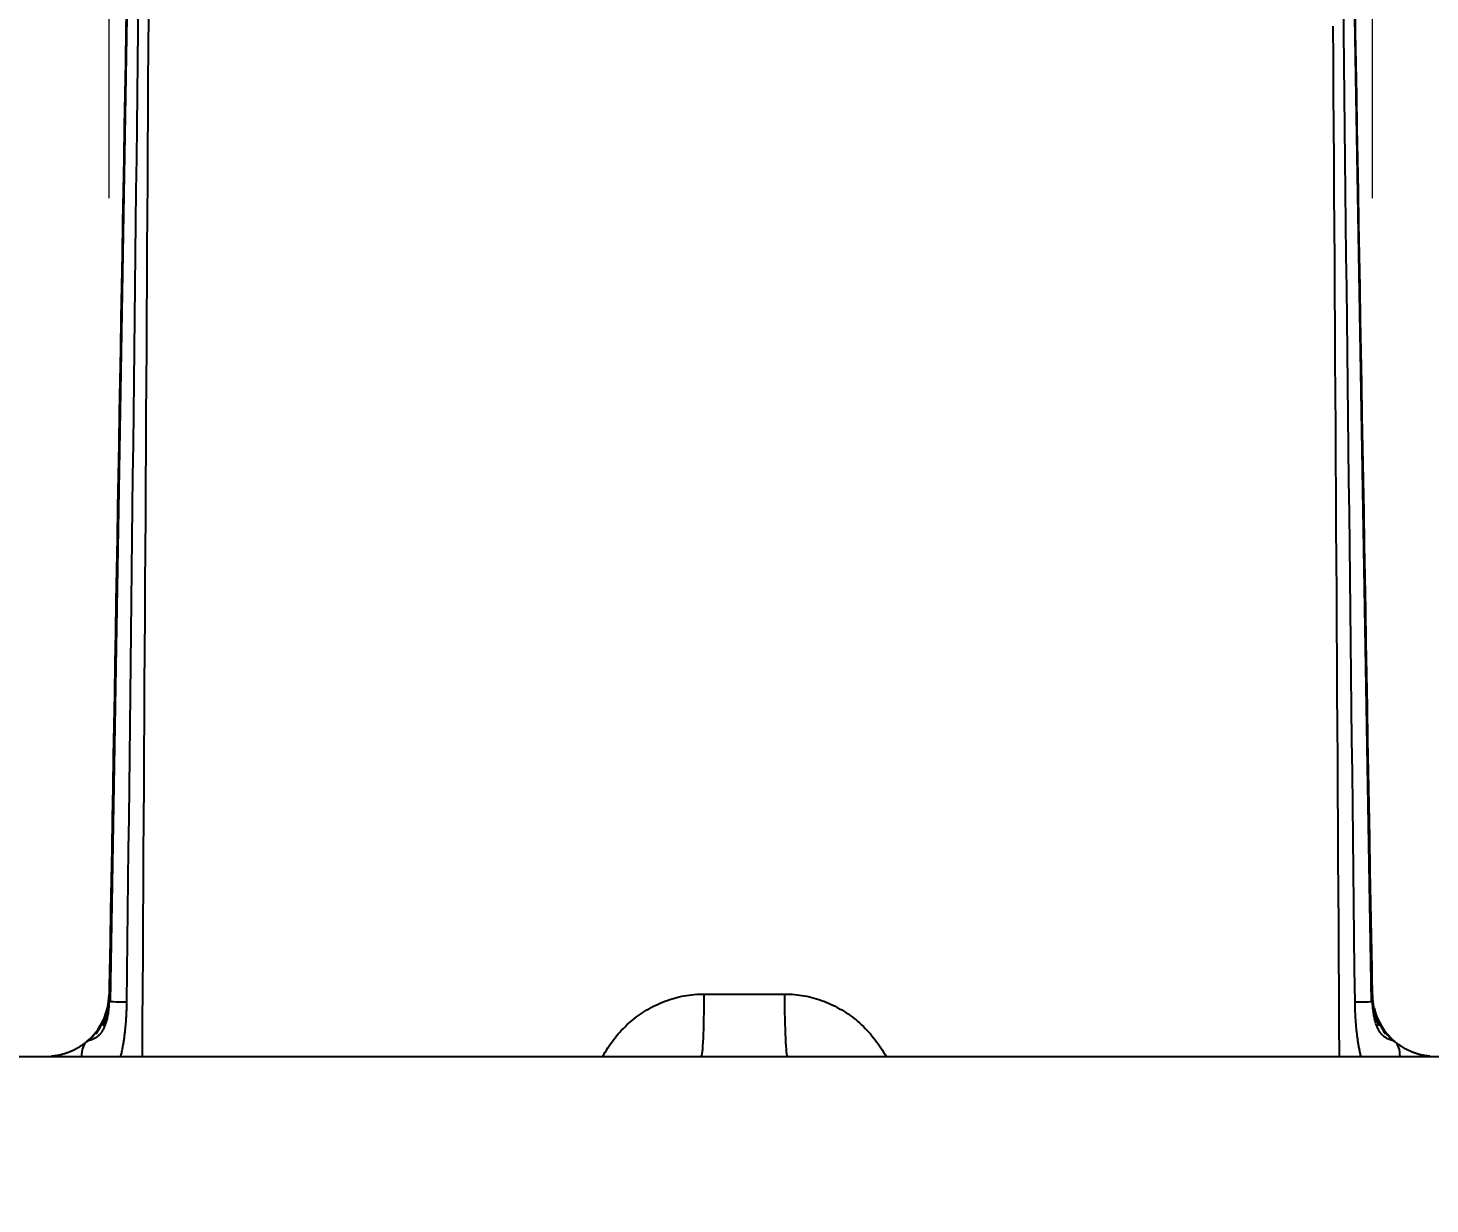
# Model space of a CAD drawing. Extents: x 0 to 395, y 0 to 289.
# Drawn here: x 111.27 to 117.93, y 181.16 to 186.75 of the extents above; entities that cross this region are included whole.
import ezdxf

# ---------------------------------------------------------------- set-up
doc = ezdxf.new("R2010")
doc.units = 0
doc.header["$LTSCALE"] = 10
doc.header["$MEASUREMENT"] = 0
doc.header["$PDMODE"] = 3
doc.header["$PDSIZE"] = -10
doc.layers.get('0').update_dxf_attribs({"linetype": 'CONTINUOUS'})
doc.layers.get('DEFPOINTS').update_dxf_attribs({"linetype": 'CONTINUOUS'})
doc.layers.add('1', color=7, linetype='CONTINUOUS')
doc.styles.add('Daelim Dimension', font='')
doc.styles.get('Daelim Dimension').set_extended_font_data('나눔고딕')
doc.dimstyles.new('DEFAULT', dxfattribs={"dimscale": 2, "dimtxt": 2, "dimasz": 2, "dimexe": 0, "dimexo": 2, "dimgap": 1, "dimtad": 1, "dimdec": 0, "dimzin": 9, "dimdsep": 46, "dimtxsty": 'Daelim Dimension', "dimcen": 0.5, "dimclrd": 5, "dimclre": 5, "dimclrt": 256, "dimadec": 1, "dimazin": 0, "dimtfac": 1, "dimtdec": 0, "dimtix": 1, "dimtmove": 0, "dimatfit": 3, "dimfxl": 1, "dimtolj": 1, "dimtzin": 1, "dimlwd": 9, "dimlwe": 9, "dimarcsym": 0})

# ---------------------------------------------------------------- blocks, each defined once
blk = doc.blocks.new('*D6')
at = {"color": 5, "linetype": 'ByBlock', "lineweight": 9, "ltscale": 0.5, "transparency": 16777216}
for p, q in [((107.6527, 193.7396), (103.6527, 193.7396)), ((111.6527, 185.938), (111.6527, 193.7396)), ((111.6527, 193.7396), (117.6527, 193.7396)), ((117.6527, 185.938), (117.6527, 193.7396)), ((121.6527, 193.7396), (157.6944, 193.7396))]:
    blk.add_line(p, q, dxfattribs=at)
at = {"color": 5, "ltscale": 0.5, "transparency": 16777216}
for points in [[(107.6527, 194.4062), (107.6527, 193.0729), (111.6527, 193.7396)], [(121.6527, 194.4062), (121.6527, 193.0729), (117.6527, 193.7396)]]:
    blk.add_solid(points, dxfattribs=at)
at = {"layer": 'DEFPOINTS', "color": 0, "ltscale": 0.5, "transparency": 16777216}
for p in [(117.6527, 193.7396), (111.6527, 181.938), (117.6527, 181.938)]:
    blk.add_point(p, dxfattribs=at)
at = {"color": 7, "ltscale": 0.5, "transparency": 16777216, "insert": (150.2824, 199.5722), "char_height": 6, "attachment_point": 5, "style": 'Daelim Dimension'}
blk.add_mtext('\\A1;%%C6', dxfattribs=at)
blk = doc.blocks.new('*D9')
at = {"color": 5, "linetype": 'ByBlock', "lineweight": 9, "ltscale": 0.5, "transparency": 16777216}
for p, q in [((109.2033, 190.8588), (56.3794, 190.8588)), ((56.3794, 186.8588), (56.3794, 118.1792)), ((100.8379, 114.1792), (56.3794, 114.1792))]:
    blk.add_line(p, q, dxfattribs=at)
at = {"color": 5, "ltscale": 0.5, "transparency": 16777216}
for points in [[(55.7128, 186.8588), (57.0461, 186.8588), (56.3794, 190.8588)], [(55.7128, 118.1792), (57.0461, 118.1792), (56.3794, 114.1792)]]:
    blk.add_solid(points, dxfattribs=at)
at = {"layer": 'DEFPOINTS', "color": 0, "ltscale": 0.5, "transparency": 16777216}
for p in [(113.2033, 190.8588), (56.3794, 114.1792), (104.8379, 114.1792)]:
    blk.add_point(p, dxfattribs=at)
at = {"color": 7, "ltscale": 0.5, "transparency": 16777216, "insert": (51.1777, 152.519), "char_height": 6, "attachment_point": 5, "rotation": 90, "style": 'Daelim Dimension'}
blk.add_mtext('\\A1;77', dxfattribs=at)

msp = doc.modelspace()

# ---------------------------------------------------------------- linework, layer by layer
at = {"layer": '1'}
for p, q in [((114.4791, 182.1561), (114.8604, 182.1561)), ((98.3352, 181.8588), (131.0043, 181.8588))]:
    msp.add_line(p, q, dxfattribs=at)
for points in [[(111.7851, 189.6996), (111.6574, 182.1183)], [(117.648, 182.1184), (117.5203, 189.6996)], [(111.7354, 186.8922), (111.7327, 186.7388), (111.73, 186.5857), (111.7274, 186.4329), (111.7247, 186.2803), (111.722, 186.128), (111.7194, 185.9759), (111.7167, 185.8242), (111.7141, 185.6727), (111.7115, 185.5215), (111.7088, 185.3705), (111.7062, 185.2198), (111.7036, 185.0694), (111.7009, 184.9193), (111.6983, 184.7694), (111.6957, 184.6199), (111.6931, 184.4705), (111.6905, 184.3215), (111.6879, 184.1727), (111.6853, 184.0242), (111.6827, 183.876), (111.6802, 183.728), (111.6776, 183.5803), (111.675, 183.4329), (111.6724, 183.2858), (111.6699, 183.1389), (111.6673, 182.9923), (111.6648, 182.846), (111.6622, 182.6999), (111.6597, 182.5541), (111.6571, 182.4086), (111.6546, 182.2634), (111.6521, 182.1184)], [(111.791, 186.8905), (111.7892, 186.7371), (111.7874, 186.584), (111.7856, 186.4312), (111.7838, 186.2786), (111.7821, 186.1263), (111.7803, 185.9743), (111.7785, 185.8225), (111.7768, 185.6711), (111.775, 185.5199), (111.7732, 185.3689), (111.7715, 185.2183), (111.7697, 185.0679), (111.768, 184.9177), (111.7662, 184.7679), (111.7645, 184.6183), (111.7628, 184.469), (111.761, 184.32), (111.7593, 184.1712), (111.7576, 184.0227), (111.7558, 183.8745), (111.7541, 183.7266), (111.7524, 183.5789), (111.7507, 183.4315), (111.749, 183.2844), (111.7473, 183.1375), (111.7456, 182.9909), (111.7439, 182.8446), (111.7422, 182.6985), (111.7405, 182.5528), (111.7388, 182.4073), (111.7371, 182.262), (111.7355, 182.1171)], [(117.5699, 182.1171), (117.5681, 182.2735), (117.5663, 182.4298), (117.5644, 182.5859), (117.5626, 182.7417), (117.5608, 182.8974), (117.559, 183.0529), (117.5572, 183.2081), (117.5554, 183.3632), (117.5536, 183.5181), (117.5518, 183.6728), (117.55, 183.8272), (117.5482, 183.9815), (117.5465, 184.1356), (117.5447, 184.2895), (117.5429, 184.4432), (117.5411, 184.5967), (117.5393, 184.75), (117.5375, 184.9031), (117.5357, 185.056), (117.534, 185.2087), (117.5322, 185.3612), (117.5304, 185.5135), (117.5286, 185.6656), (117.5269, 185.8175), (117.5251, 185.9692), (117.5233, 186.1207), (117.5216, 186.272), (117.5198, 186.4232), (117.518, 186.5741), (117.5163, 186.7248), (117.5145, 186.8753)], [(117.6533, 182.1184), (117.6506, 182.2749), (117.6478, 182.4312), (117.6451, 182.5872), (117.6424, 182.7431), (117.6397, 182.8988), (117.6369, 183.0543), (117.6342, 183.2095), (117.6315, 183.3646), (117.6288, 183.5195), (117.6261, 183.6742), (117.6234, 183.8287), (117.6207, 183.983), (117.618, 184.1371), (117.6154, 184.291), (117.6127, 184.4447), (117.61, 184.5982), (117.6073, 184.7515), (117.6046, 184.9046), (117.602, 185.0575), (117.5993, 185.2103), (117.5967, 185.3628), (117.594, 185.5151), (117.5913, 185.6672), (117.5887, 185.8191), (117.586, 185.9709), (117.5834, 186.1224), (117.5808, 186.2737), (117.5781, 186.4249), (117.5755, 186.5758), (117.5728, 186.7265), (117.5702, 186.8771)], [(111.8392, 186.8073), (111.8382, 186.6492), (111.8373, 186.4911), (111.8363, 186.3328), (111.8353, 186.1744), (111.8344, 186.0159), (111.8334, 185.8573), (111.8324, 185.6986), (111.8315, 185.5398), (111.8305, 185.3809), (111.8295, 185.2219), (111.8285, 185.0628), (111.8276, 184.9036), (111.8266, 184.7443), (111.8256, 184.5849), (111.8247, 184.4253), (111.8237, 184.2657), (111.8227, 184.106), (111.8218, 183.9461), (111.8208, 183.7862), (111.8199, 183.6261), (111.8189, 183.466), (111.8179, 183.3057), (111.817, 183.1453), (111.816, 182.9849), (111.815, 182.8243), (111.8141, 182.6636), (111.8131, 182.5028), (111.8122, 182.342), (111.8112, 182.181), (111.8102, 182.0199), (111.8093, 181.8587)], [(117.4961, 181.8584), (117.4951, 182.0152), (117.4942, 182.1722), (117.4933, 182.3291), (117.4923, 182.4862), (117.4914, 182.6433), (117.4904, 182.8006), (117.4895, 182.9578), (117.4886, 183.1152), (117.4876, 183.2726), (117.4867, 183.4301), (117.4857, 183.5877), (117.4848, 183.7454), (117.4838, 183.9031), (117.4829, 184.0609), (117.4819, 184.2188), (117.481, 184.3767), (117.48, 184.5347), (117.479, 184.6928), (117.4781, 184.851), (117.4771, 185.0092), (117.4762, 185.1675), (117.4752, 185.3259), (117.4742, 185.4844), (117.4733, 185.6429), (117.4723, 185.8015), (117.4713, 185.9602), (117.4703, 186.119), (117.4694, 186.2778), (117.4684, 186.4367), (117.4674, 186.5957), (117.4664, 186.7547)], [(111.6521, 182.1184), (111.6519, 182.1133), (111.6518, 182.1082), (111.6515, 182.1032), (111.6512, 182.0981), (111.6509, 182.093), (111.6505, 182.088), (111.65, 182.083), (111.6494, 182.0779), (111.6488, 182.0729), (111.6482, 182.068), (111.6474, 182.063), (111.6466, 182.0581), (111.6457, 182.0532), (111.6448, 182.0484), (111.6438, 182.0436), (111.6427, 182.0388), (111.6415, 182.0341), (111.6403, 182.0295), (111.639, 182.0249), (111.6376, 182.0204), (111.6362, 182.0159), (111.6346, 182.0115), (111.633, 182.0072), (111.6314, 182.003), (111.6296, 181.9989), (111.6278, 181.9949), (111.6259, 181.991), (111.6239, 181.9872), (111.6219, 181.9835), (111.6198, 181.9799), (111.6176, 181.9764), (111.6153, 181.973), (111.613, 181.9698), (111.6106, 181.9667), (111.6081, 181.9638), (111.6056, 181.961), (111.603, 181.9583), (111.6003, 181.9558), (111.5976, 181.9534), (111.5949, 181.9512), (111.5921, 181.9492), (111.5892, 181.9473), (111.5864, 181.9456), (111.5835, 181.9441), (111.5806, 181.9427), (111.5777, 181.9415), (111.5747, 181.9404), (111.5719, 181.9395), (111.569, 181.9386), (111.5662, 181.9378)], [(111.6233, 182.0047), (111.6245, 182.0078), (111.6256, 182.0109), (111.6267, 182.0139), (111.6278, 182.017), (111.6289, 182.0201), (111.6299, 182.0232), (111.6309, 182.0262), (111.6319, 182.0293), (111.6329, 182.0323), (111.6338, 182.0354), (111.6348, 182.0384), (111.6357, 182.0414), (111.6365, 182.0445), (111.6374, 182.0475), (111.6382, 182.0505), (111.639, 182.0535), (111.6398, 182.0565), (111.6406, 182.0594), (111.6413, 182.0624), (111.642, 182.0654), (111.6427, 182.0684), (111.6434, 182.0713), (111.644, 182.0743), (111.6446, 182.0772), (111.6452, 182.0802), (111.6458, 182.0831), (111.6464, 182.086), (111.6469, 182.0889), (111.6474, 182.0918), (111.6479, 182.0947), (111.6483, 182.0976), (111.6488, 182.1005), (111.6492, 182.1034), (111.6496, 182.1063), (111.6499, 182.1091), (111.6503, 182.112), (111.6506, 182.1149), (111.6509, 182.1177), (111.6512, 182.1205), (111.6514, 182.1234), (111.6516, 182.1262), (111.6518, 182.129), (111.652, 182.1318), (111.6522, 182.1346), (111.6523, 182.1374), (111.6524, 182.1402), (111.6525, 182.143), (111.6526, 182.1458), (111.6526, 182.1486), (111.6526, 182.1513)], [(111.7355, 182.1171), (111.7354, 182.1118), (111.7353, 182.1065), (111.7352, 182.1012), (111.7351, 182.0959), (111.7349, 182.0906), (111.7348, 182.0853), (111.7346, 182.08), (111.7344, 182.0747), (111.7342, 182.0694), (111.7339, 182.0641), (111.7337, 182.0588), (111.7334, 182.0535), (111.7331, 182.0482), (111.7328, 182.0429), (111.7325, 182.0376), (111.7321, 182.0324), (111.7317, 182.0271), (111.7313, 182.0218), (111.7309, 182.0165), (111.7305, 182.0113), (111.73, 182.006), (111.7296, 182.0007), (111.7291, 181.9955), (111.7285, 181.9902), (111.728, 181.985), (111.7274, 181.9798), (111.7268, 181.9745), (111.7262, 181.9693), (111.7256, 181.9641), (111.7249, 181.9588), (111.7242, 181.9536), (111.7235, 181.9484), (111.7228, 181.9432), (111.722, 181.938), (111.7212, 181.9329), (111.7204, 181.9277), (111.7196, 181.9225), (111.7187, 181.9174), (111.7178, 181.9122), (111.7169, 181.9071), (111.716, 181.9019), (111.715, 181.8968), (111.714, 181.8917), (111.713, 181.8866), (111.7119, 181.8815), (111.7109, 181.8764), (111.7098, 181.8713), (111.7086, 181.8663), (111.7074, 181.8612), (111.7063, 181.8562)], [(113.9965, 181.8586), (114.0022, 181.869), (114.0082, 181.8793), (114.0144, 181.8895), (114.0208, 181.8996), (114.0273, 181.9095), (114.0341, 181.9193), (114.0411, 181.9289), (114.0482, 181.9384), (114.0556, 181.9478), (114.0631, 181.957), (114.0709, 181.9661), (114.0788, 181.9749), (114.0869, 181.9837), (114.0952, 181.9922), (114.1036, 182.0006), (114.1122, 182.0088), (114.121, 182.0168), (114.1299, 182.0247), (114.139, 182.0323), (114.1483, 182.0398), (114.1577, 182.0471), (114.1673, 182.0542), (114.177, 182.061), (114.1868, 182.0677), (114.1968, 182.0741), (114.207, 182.0804), (114.2173, 182.0864), (114.2277, 182.0921), (114.2382, 182.0977), (114.2488, 182.103), (114.2596, 182.1081), (114.2705, 182.1129), (114.2815, 182.1175), (114.2925, 182.1219), (114.3037, 182.126), (114.315, 182.1298), (114.3263, 182.1334), (114.3378, 182.1368), (114.3493, 182.1399), (114.3608, 182.1427), (114.3725, 182.1453), (114.3842, 182.1476), (114.3959, 182.1496), (114.4077, 182.1513), (114.4195, 182.1528), (114.4314, 182.154), (114.4433, 182.155), (114.4552, 182.1556), (114.4671, 182.156), (114.4791, 182.1561)], [(114.8604, 182.1561), (114.8723, 182.156), (114.8842, 182.1556), (114.8961, 182.1549), (114.9079, 182.154), (114.9198, 182.1528), (114.9316, 182.1513), (114.9433, 182.1496), (114.9551, 182.1475), (114.9667, 182.1452), (114.9784, 182.1427), (114.9899, 182.1398), (115.0014, 182.1367), (115.0128, 182.1334), (115.0241, 182.1297), (115.0353, 182.1259), (115.0465, 182.1217), (115.0575, 182.1174), (115.0685, 182.1127), (115.0793, 182.1079), (115.0901, 182.1028), (115.1007, 182.0975), (115.1112, 182.092), (115.1216, 182.0863), (115.1319, 182.0803), (115.142, 182.0742), (115.1521, 182.0678), (115.1619, 182.0612), (115.1717, 182.0544), (115.1812, 182.0473), (115.1907, 182.0401), (115.1999, 182.0327), (115.209, 182.0251), (115.218, 182.0173), (115.2267, 182.0093), (115.2353, 182.0011), (115.2438, 181.9927), (115.252, 181.9842), (115.2601, 181.9755), (115.268, 181.9666), (115.2757, 181.9576), (115.2833, 181.9484), (115.2907, 181.9391), (115.2978, 181.9296), (115.3048, 181.92), (115.3116, 181.9102), (115.3182, 181.9003), (115.3246, 181.8903), (115.3308, 181.8802), (115.3369, 181.8699), (115.3427, 181.8595)], [(117.5987, 181.858), (117.5976, 181.8626), (117.5965, 181.8673), (117.5955, 181.8719), (117.5944, 181.8766), (117.5935, 181.8813), (117.5925, 181.8859), (117.5915, 181.8906), (117.5906, 181.8953), (117.5897, 181.9), (117.5888, 181.9047), (117.588, 181.9095), (117.5872, 181.9142), (117.5863, 181.919), (117.5856, 181.9237), (117.5848, 181.9285), (117.584, 181.9333), (117.5833, 181.9381), (117.5826, 181.9429), (117.5819, 181.9478), (117.5813, 181.9527), (117.5806, 181.9576), (117.58, 181.9625), (117.5794, 181.9674), (117.5788, 181.9724), (117.5782, 181.9774), (117.5776, 181.9824), (117.5771, 181.9875), (117.5766, 181.9926), (117.5761, 181.9978), (117.5756, 182.003), (117.5751, 182.0082), (117.5747, 182.0135), (117.5742, 182.0188), (117.5738, 182.0242), (117.5734, 182.0296), (117.573, 182.0351), (117.5727, 182.0406), (117.5723, 182.0462), (117.572, 182.0518), (117.5717, 182.0575), (117.5714, 182.0633), (117.5712, 182.0691), (117.5709, 182.0749), (117.5707, 182.0808), (117.5705, 182.0867), (117.5703, 182.0927), (117.5702, 182.0987), (117.5701, 182.1048), (117.57, 182.1109), (117.5699, 182.1171)], [(117.6527, 182.1516), (117.6527, 182.1488), (117.6528, 182.146), (117.6528, 182.1433), (117.6529, 182.1405), (117.653, 182.1377), (117.6532, 182.1349), (117.6533, 182.1321), (117.6535, 182.1293), (117.6537, 182.1265), (117.6539, 182.1236), (117.6542, 182.1208), (117.6544, 182.118), (117.6547, 182.1151), (117.6551, 182.1122), (117.6554, 182.1094), (117.6558, 182.1065), (117.6561, 182.1036), (117.6566, 182.1007), (117.657, 182.0978), (117.6575, 182.0949), (117.6579, 182.092), (117.6584, 182.0891), (117.659, 182.0862), (117.6595, 182.0833), (117.6601, 182.0803), (117.6607, 182.0774), (117.6613, 182.0744), (117.662, 182.0715), (117.6626, 182.0685), (117.6633, 182.0655), (117.664, 182.0625), (117.6648, 182.0595), (117.6655, 182.0565), (117.6663, 182.0535), (117.6671, 182.0505), (117.668, 182.0475), (117.6688, 182.0445), (117.6697, 182.0414), (117.6706, 182.0384), (117.6715, 182.0353), (117.6725, 182.0323), (117.6734, 182.0292), (117.6744, 182.0261), (117.6754, 182.023), (117.6765, 182.02), (117.6775, 182.0169), (117.6786, 182.0138), (117.6797, 182.0106), (117.6809, 182.0075), (117.682, 182.0044)], [(117.7381, 181.9382), (117.7364, 181.9387), (117.7347, 181.9392), (117.733, 181.9397), (117.7312, 181.9403), (117.7293, 181.9409), (117.7273, 181.9417), (117.7253, 181.9425), (117.7232, 181.9434), (117.721, 181.9445), (117.7187, 181.9458), (117.7164, 181.9472), (117.714, 181.9487), (117.7116, 181.9504), (117.7091, 181.9523), (117.7065, 181.9544), (117.704, 181.9567), (117.7014, 181.9593), (117.6988, 181.962), (117.6961, 181.965), (117.6935, 181.9682), (117.691, 181.9717), (117.6884, 181.9754), (117.6859, 181.9793), (117.6835, 181.9834), (117.6811, 181.9876), (117.6789, 181.9921), (117.6767, 181.9967), (117.6746, 182.0015), (117.6726, 182.0064), (117.6707, 182.0114), (117.669, 182.0165), (117.6673, 182.0217), (117.6657, 182.027), (117.6643, 182.0323), (117.6629, 182.0377), (117.6617, 182.0431), (117.6605, 182.0485), (117.6595, 182.054), (117.6585, 182.0594), (117.6576, 182.0649), (117.6569, 182.0703), (117.6562, 182.0758), (117.6555, 182.0812), (117.655, 182.0866), (117.6545, 182.092), (117.6542, 182.0973), (117.6538, 182.1027), (117.6536, 182.1079), (117.6534, 182.1132), (117.6533, 182.1184)], [(111.6442, 182.0878), (111.6436, 182.0854), (111.643, 182.083), (111.6424, 182.0806), (111.6418, 182.0782), (111.6412, 182.0758), (111.6405, 182.0735), (111.6398, 182.0711), (111.6391, 182.0687), (111.6383, 182.0663), (111.6376, 182.0639), (111.6368, 182.0614), (111.636, 182.059), (111.6352, 182.0566), (111.6343, 182.0542), (111.6335, 182.0518), (111.6326, 182.0494), (111.6317, 182.0469), (111.6308, 182.0445), (111.6298, 182.0421), (111.6288, 182.0397), (111.6279, 182.0372), (111.6268, 182.0348), (111.6258, 182.0323), (111.6248, 182.0299), (111.6237, 182.0274), (111.6226, 182.025), (111.6215, 182.0225), (111.6203, 182.0201), (111.6192, 182.0176), (111.618, 182.0152), (111.6168, 182.0127), (111.6156, 182.0102), (111.6143, 182.0078), (111.6131, 182.0053), (111.6118, 182.0028), (111.6105, 182.0003), (111.6091, 181.9978), (111.6078, 181.9954), (111.6064, 181.9929), (111.605, 181.9904), (111.6036, 181.9879), (111.6022, 181.9854), (111.6007, 181.9829), (111.5993, 181.9804), (111.5978, 181.9779), (111.5962, 181.9754), (111.5947, 181.9728), (111.5931, 181.9703), (111.5916, 181.9678), (111.5899, 181.9653)], [(111.644, 182.0395), (111.6438, 182.0743)], [(117.7154, 181.9651), (117.7138, 181.9677), (117.7122, 181.9703), (117.7106, 181.9729), (117.709, 181.9754), (117.7074, 181.978), (117.7059, 181.9806), (117.7044, 181.9831), (117.7029, 181.9857), (117.7014, 181.9882), (117.7, 181.9908), (117.6986, 181.9933), (117.6972, 181.9959), (117.6958, 181.9984), (117.6945, 182.001), (117.6931, 182.0035), (117.6918, 182.006), (117.6905, 182.0086), (117.6893, 182.0111), (117.688, 182.0136), (117.6868, 182.0161), (117.6856, 182.0187), (117.6844, 182.0212), (117.6833, 182.0237), (117.6821, 182.0262), (117.681, 182.0287), (117.68, 182.0312), (117.6789, 182.0337), (117.6778, 182.0362), (117.6768, 182.0387), (117.6758, 182.0412), (117.6748, 182.0437), (117.6739, 182.0462), (117.673, 182.0487), (117.672, 182.0512), (117.6712, 182.0536), (117.6703, 182.0561), (117.6695, 182.0586), (117.6686, 182.0611), (117.6678, 182.0635), (117.6671, 182.066), (117.6663, 182.0685), (117.6656, 182.0709), (117.6649, 182.0734), (117.6642, 182.0758), (117.6635, 182.0783), (117.6629, 182.0807), (117.6622, 182.0832), (117.6616, 182.0856), (117.661, 182.0881), (117.6605, 182.0905)], [(117.6615, 182.0744), (117.6613, 182.039)], [(111.6238, 182.0272), (111.6227, 182.0248), (111.6215, 182.0225), (111.6204, 182.0202), (111.6192, 182.0179), (111.618, 182.0156), (111.6167, 182.0133), (111.6155, 182.0111), (111.6142, 182.0088), (111.613, 182.0066), (111.6117, 182.0044), (111.6103, 182.0022), (111.609, 182), (111.6077, 181.9978), (111.6063, 181.9957), (111.6049, 181.9935), (111.6035, 181.9914), (111.6021, 181.9892), (111.6007, 181.9871), (111.5992, 181.985), (111.5978, 181.983), (111.5963, 181.9809), (111.5948, 181.9788), (111.5932, 181.9768), (111.5917, 181.9748), (111.5901, 181.9727), (111.5886, 181.9707), (111.587, 181.9688), (111.5854, 181.9668), (111.5837, 181.9648), (111.5821, 181.9629), (111.5804, 181.9609), (111.5788, 181.959), (111.5771, 181.9571), (111.5753, 181.9552), (111.5736, 181.9533), (111.5719, 181.9515), (111.5701, 181.9496), (111.5683, 181.9478), (111.5665, 181.9459), (111.5647, 181.9441), (111.5628, 181.9423), (111.561, 181.9405), (111.5591, 181.9388), (111.5572, 181.937), (111.5553, 181.9353), (111.5534, 181.9335), (111.5515, 181.9318), (111.5495, 181.9301), (111.5475, 181.9284), (111.5455, 181.9267)], [(117.7598, 181.9267), (117.7578, 181.9284), (117.7559, 181.93), (117.7539, 181.9318), (117.752, 181.9335), (117.75, 181.9352), (117.7481, 181.937), (117.7462, 181.9387), (117.7444, 181.9405), (117.7425, 181.9423), (117.7407, 181.9441), (117.7389, 181.9459), (117.7371, 181.9477), (117.7353, 181.9496), (117.7335, 181.9514), (117.7317, 181.9533), (117.73, 181.9552), (117.7283, 181.9571), (117.7266, 181.959), (117.7249, 181.9609), (117.7233, 181.9628), (117.7216, 181.9648), (117.72, 181.9667), (117.7184, 181.9687), (117.7168, 181.9707), (117.7152, 181.9727), (117.7137, 181.9747), (117.7121, 181.9767), (117.7106, 181.9788), (117.7091, 181.9808), (117.7076, 181.9829), (117.7061, 181.985), (117.7047, 181.9871), (117.7032, 181.9892), (117.7018, 181.9913), (117.7004, 181.9935), (117.699, 181.9956), (117.6977, 181.9978), (117.6963, 182), (117.695, 182.0021), (117.6937, 182.0043), (117.6924, 182.0066), (117.6911, 182.0088), (117.6899, 182.011), (117.6886, 182.0133), (117.6874, 182.0156), (117.6862, 182.0178), (117.685, 182.0201), (117.6838, 182.0225), (117.6827, 182.0248), (117.6815, 182.0271)], [(111.5467, 181.9299), (111.5441, 181.9278), (111.5415, 181.9256), (111.5389, 181.9235), (111.5362, 181.9214), (111.5336, 181.9194), (111.5309, 181.9174), (111.5281, 181.9154), (111.5254, 181.9135), (111.5227, 181.9115), (111.5199, 181.9097), (111.5171, 181.9078), (111.5143, 181.906), (111.5115, 181.9042), (111.5086, 181.9024), (111.5057, 181.9007), (111.5028, 181.899), (111.4999, 181.8973), (111.4969, 181.8957), (111.494, 181.8941), (111.4909, 181.8925), (111.4879, 181.891), (111.4848, 181.8894), (111.4818, 181.8879), (111.4786, 181.8865), (111.4755, 181.885), (111.4723, 181.8836), (111.4691, 181.8823), (111.4659, 181.8809), (111.4626, 181.8796), (111.4593, 181.8783), (111.456, 181.8771), (111.4526, 181.8759), (111.4491, 181.8747), (111.4456, 181.8735), (111.4421, 181.8724), (111.4384, 181.8713), (111.4348, 181.8702), (111.431, 181.8691), (111.4272, 181.8681), (111.4233, 181.8672), (111.4193, 181.8662), (111.4152, 181.8653), (111.411, 181.8645), (111.4068, 181.8637), (111.4024, 181.8629), (111.398, 181.8622), (111.3935, 181.8615), (111.3889, 181.861), (111.3843, 181.8604), (111.3795, 181.86)], [(111.5662, 181.9378), (111.5658, 181.9377), (111.5653, 181.9375), (111.5649, 181.9374), (111.5644, 181.9373), (111.564, 181.9372), (111.5636, 181.9371), (111.5631, 181.937), (111.5627, 181.9368), (111.5623, 181.9367), (111.5618, 181.9366), (111.5614, 181.9365), (111.561, 181.9364), (111.5606, 181.9363), (111.5602, 181.9362), (111.5597, 181.936), (111.5593, 181.9359), (111.5589, 181.9358), (111.5585, 181.9357), (111.5581, 181.9356), (111.5577, 181.9354), (111.5573, 181.9353), (111.5569, 181.9352), (111.5565, 181.9351), (111.5561, 181.9349), (111.5557, 181.9348), (111.5553, 181.9347), (111.5549, 181.9345), (111.5545, 181.9344), (111.5541, 181.9342), (111.5538, 181.9341), (111.5534, 181.9339), (111.553, 181.9338), (111.5526, 181.9336), (111.5523, 181.9334), (111.5519, 181.9332), (111.5515, 181.9331), (111.5512, 181.9329), (111.5508, 181.9327), (111.5504, 181.9325), (111.5501, 181.9323), (111.5497, 181.9321), (111.5494, 181.9319), (111.549, 181.9317), (111.5487, 181.9314), (111.5484, 181.9312), (111.548, 181.931), (111.5477, 181.9307), (111.5474, 181.9305), (111.547, 181.9302), (111.5467, 181.9299)], [(117.7586, 181.9299), (117.7583, 181.9302), (117.758, 181.9304), (117.7577, 181.9306), (117.7574, 181.9309), (117.7571, 181.9311), (117.7568, 181.9313), (117.7565, 181.9315), (117.7562, 181.9317), (117.7558, 181.932), (117.7555, 181.9322), (117.7552, 181.9324), (117.7548, 181.9325), (117.7545, 181.9327), (117.7541, 181.9329), (117.7538, 181.9331), (117.7534, 181.9333), (117.753, 181.9335), (117.7527, 181.9336), (117.7523, 181.9338), (117.7519, 181.934), (117.7515, 181.9341), (117.7511, 181.9343), (117.7507, 181.9345), (117.7503, 181.9346), (117.7499, 181.9348), (117.7495, 181.9349), (117.7491, 181.9351), (117.7487, 181.9352), (117.7483, 181.9354), (117.7478, 181.9355), (117.7474, 181.9356), (117.747, 181.9358), (117.7465, 181.9359), (117.7461, 181.9361), (117.7456, 181.9362), (117.7452, 181.9363), (117.7447, 181.9365), (117.7442, 181.9366), (117.7437, 181.9367), (117.7432, 181.9369), (117.7428, 181.937), (117.7423, 181.9371), (117.7418, 181.9373), (117.7412, 181.9374), (117.7407, 181.9375), (117.7402, 181.9377), (117.7397, 181.9378), (117.7391, 181.938), (117.7386, 181.9381), (117.7381, 181.9382)], [(117.9258, 181.86), (117.9223, 181.8603), (117.9189, 181.8607), (117.9155, 181.8611), (117.9121, 181.8615), (117.9087, 181.862), (117.9054, 181.8625), (117.9022, 181.863), (117.8989, 181.8636), (117.8958, 181.8642), (117.8926, 181.8648), (117.8894, 181.8655), (117.8863, 181.8662), (117.8831, 181.8669), (117.88, 181.8677), (117.8769, 181.8685), (117.8737, 181.8693), (117.8705, 181.8702), (117.8674, 181.8711), (117.8642, 181.8721), (117.861, 181.8731), (117.8578, 181.8742), (117.8545, 181.8753), (117.8513, 181.8764), (117.848, 181.8776), (117.8447, 181.8788), (117.8414, 181.8801), (117.8381, 181.8815), (117.8347, 181.8829), (117.8313, 181.8844), (117.828, 181.8859), (117.8245, 181.8875), (117.8211, 181.8891), (117.8177, 181.8908), (117.8142, 181.8926), (117.8107, 181.8944), (117.8072, 181.8963), (117.8037, 181.8983), (117.8002, 181.9003), (117.7967, 181.9024), (117.7932, 181.9046), (117.7897, 181.9068), (117.7862, 181.9091), (117.7827, 181.9115), (117.7793, 181.9139), (117.7758, 181.9164), (117.7723, 181.919), (117.7689, 181.9216), (117.7655, 181.9243), (117.762, 181.9271), (117.7586, 181.9299)]]:
    msp.add_lwpolyline(points, dxfattribs=at)
for centre, start, end in [((111.3527, 182.1588), 310.29177, 359.00016), ((117.9526, 182.1588), 193.57904, 229.7139)]:
    msp.add_arc(centre, 0.3, start, end, dxfattribs=at)
for centre, major_axis, ratio, start_param, end_param in [((112.052, 182.1114), (0.3999, -0.007), 0.000572, 2.483966, 3.141469), ((114.465, 182.1588), (0, 0.3), 0.046773, 3.141593, 4.703662), ((114.8744, 182.1588), (0, 0.3), 0.046773, 1.579523, 3.141593), ((117.2533, 182.1114), (-0.3999, -0.007), 0.000486, 3.141586, 3.799215), ((111.8053, 181.6248), (0.2586, -0.3051), 0.381399, 3.141505, 3.58193), ((117.5, 181.6248), (-0.2586, -0.3051), 0.3814, 2.70125, 3.141588)]:
    msp.add_ellipse(centre, major_axis=major_axis, ratio=ratio, start_param=start_param, end_param=end_param, dxfattribs=at)

# ---------------------------------------------------------------- dimensions: what is measured, and where the dimension line sits
at = {"color": 5, "ltscale": 0.5}
dim = msp.add_linear_dim(base=(117.6527, 193.7396), p1=(111.6527, 181.938), p2=(117.6527, 181.938), text='%%C6', dimstyle='DEFAULT', override={"dimtxt": 3, "dimclrd": 5, "dimclre": 5, "dimclrt": 7, "dimfxl": 1.25, "dimarcsym": 1}, dxfattribs=at)
dim.commit()
dim.dimension.update_dxf_attribs({"geometry": '*D6', "text_midpoint": (150.2824, 193.7396), "dimtype": 128})
dim = msp.add_linear_dim(base=(56.3794, 114.1792), p1=(113.2033, 190.8588), p2=(104.8379, 114.1792), angle=90, dimstyle='DEFAULT', override={"dimtxt": 3, "dimclrt": 7, "dimfxl": 1.25, "dimarcsym": 1}, dxfattribs=at)
dim.commit()
dim.dimension.update_dxf_attribs({"geometry": '*D9', "text_midpoint": (51.1777, 152.519)})

doc.saveas('drawing.dxf')
